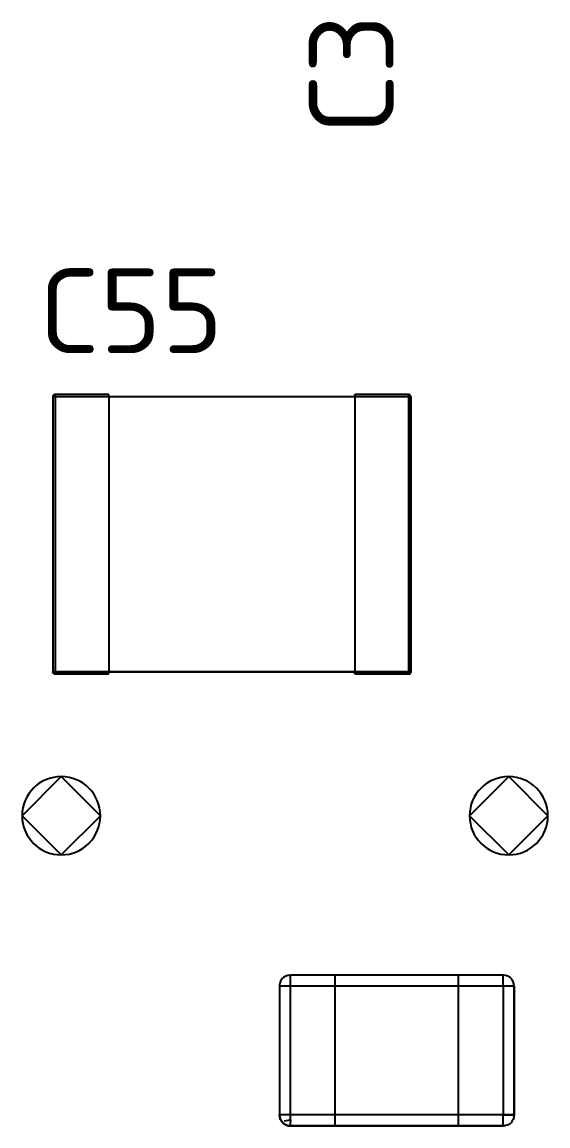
# Model space of a CAD drawing. Header units: inches. Extents: x 5 to 589, y -420 to -5.
# Drawn here: x 477.12 to 486.52, y -120.83 to -101.08 of the extents above; entities that cross this region are included whole.
import ezdxf

# ---------------------------------------------------------------- set-up
doc = ezdxf.new("R2010")
doc.units = ezdxf.units.IN
doc.header["$MEASUREMENT"] = 0
doc.styles.add('ISOCPEUR0', font='isocpeur.ttf', dxfattribs={"height": 2.87999})

msp = doc.modelspace()

# ---------------------------------------------------------------- linework, layer by layer
at = {"color": 7, "true_color": 0xffffff}
for p, q in [((477.676, -107.771), (477.674, -107.779)), ((477.676, -107.771), (477.674, -107.779)), ((477.676, -107.775), (477.674, -107.777)), ((477.676, -107.775), (477.674, -107.777)), ((477.674, -107.777), (477.674, -107.779)), ((477.674, -107.777), (477.674, -107.779)), ((477.674, -107.779), (477.676, -107.787)), ((477.674, -107.779), (477.674, -107.787)), ((477.674, -107.787), (477.674, -112.707)), ((477.674, -107.787), (477.674, -112.707)), ((477.674, -107.787), (477.674, -107.787)), ((477.674, -107.787), (477.674, -107.787)), ((477.676, -107.787), (477.674, -107.787)), ((477.674, -107.787), (477.674, -107.787)), ((477.682, -107.763), (477.676, -107.771)), ((477.682, -107.763), (477.676, -107.771)), ((477.676, -107.787), (477.676, -112.707)), ((477.676, -107.787), (477.676, -107.787)), ((477.678, -107.787), (477.676, -107.787)), ((477.68, -107.767), (477.678, -107.769)), ((477.68, -107.767), (477.678, -107.769)), ((477.678, -107.769), (477.678, -107.771)), ((477.678, -107.769), (477.678, -107.771)), ((477.68, -107.787), (477.678, -107.787)), ((477.678, -107.787), (477.678, -107.787)), ((477.682, -107.787), (477.68, -107.787)), ((477.688, -107.757), (477.682, -107.763)), ((477.688, -107.757), (477.682, -107.763)), ((477.684, -107.761), (477.682, -107.763)), ((477.684, -107.761), (477.682, -107.763)), ((477.682, -107.787), (477.682, -107.787)), ((477.684, -107.787), (477.682, -107.787)), ((477.686, -107.759), (477.684, -107.761)), ((477.686, -107.759), (477.684, -107.761)), ((477.686, -107.787), (477.684, -107.787)), ((477.688, -107.787), (477.686, -107.787)), ((477.696, -107.751), (477.688, -107.757)), ((477.696, -107.751), (477.688, -107.757)), ((477.69, -107.787), (477.688, -107.787)), ((477.694, -107.753), (477.69, -107.755)), ((477.694, -107.753), (477.69, -107.755)), ((477.69, -107.755), (477.69, -107.755)), ((477.69, -107.755), (477.69, -107.755)), ((477.694, -107.787), (477.69, -107.787)), ((477.69, -107.787), (477.69, -107.787)), ((477.696, -107.787), (477.694, -107.787)), ((477.704, -107.749), (477.696, -107.751)), ((477.704, -107.749), (477.696, -107.751)), ((477.698, -107.787), (477.696, -107.787)), ((477.702, -107.749), (477.698, -107.751)), ((477.702, -107.749), (477.698, -107.751)), ((477.698, -107.751), (477.698, -107.751)), ((477.698, -107.751), (477.698, -107.751)), ((477.702, -107.787), (477.698, -107.787)), ((477.698, -107.787), (477.698, -107.787)), ((477.704, -107.787), (477.702, -107.787)), ((477.714, -107.747), (477.704, -107.749)), ((477.714, -107.749), (477.704, -107.749)), ((477.706, -107.787), (477.704, -107.787)), ((477.714, -107.747), (477.706, -107.747)), ((477.706, -107.747), (477.706, -107.749)), ((477.714, -107.747), (477.706, -107.747)), ((477.706, -107.747), (477.706, -107.749)), ((477.714, -107.787), (477.706, -107.787)), ((477.706, -107.787), (477.706, -107.787)), ((478.674, -107.747), (477.714, -107.747)), ((477.714, -107.747), (477.714, -107.749)), ((478.674, -107.747), (477.714, -107.747)), ((478.674, -107.747), (477.714, -107.747)), ((477.714, -107.747), (477.714, -107.747)), ((477.714, -107.749), (477.714, -107.747)), ((477.714, -107.749), (477.714, -107.749)), ((477.714, -107.749), (477.714, -107.749)), ((477.714, -107.751), (477.714, -107.749)), ((477.714, -107.753), (477.714, -107.751)), ((477.714, -107.751), (477.714, -107.751)), ((477.714, -107.751), (477.714, -107.751)), ((477.714, -107.755), (477.714, -107.753)), ((477.714, -107.757), (477.714, -107.755)), ((477.714, -107.755), (477.714, -107.755)), ((477.714, -107.759), (477.714, -107.757)), ((477.714, -107.761), (477.714, -107.759)), ((477.714, -107.763), (477.714, -107.761)), ((477.714, -107.767), (477.714, -107.763)), ((477.714, -107.763), (477.714, -107.763)), ((477.714, -107.769), (477.714, -107.767)), ((477.714, -107.771), (477.714, -107.769)), ((477.714, -107.775), (477.714, -107.771)), ((477.714, -107.771), (477.714, -107.771)), ((477.714, -107.777), (477.714, -107.775)), ((477.714, -107.779), (477.714, -107.777)), ((477.714, -107.787), (477.714, -107.779)), ((477.714, -107.779), (477.714, -107.779)), ((477.714, -107.787), (477.714, -112.707)), ((478.674, -107.787), (477.714, -107.787)), ((478.674, -107.787), (477.714, -107.787)), ((477.714, -107.787), (477.714, -112.707)), ((478.674, -107.787), (478.674, -107.747)), ((478.674, -107.747), (478.674, -107.747)), ((478.674, -107.751), (478.674, -107.747)), ((478.674, -107.749), (478.674, -107.749)), ((478.674, -107.749), (478.674, -107.749)), ((478.674, -107.753), (478.674, -107.751)), ((478.674, -107.751), (478.674, -107.751)), ((478.674, -107.755), (478.674, -107.751)), ((478.674, -107.757), (478.674, -107.755)), ((478.674, -107.761), (478.674, -107.755)), ((478.674, -107.759), (478.674, -107.757)), ((478.674, -107.769), (478.674, -107.761)), ((478.674, -107.767), (478.674, -107.763)), ((478.674, -107.763), (478.674, -107.763)), ((478.674, -107.777), (478.674, -107.769)), ((478.674, -107.775), (478.674, -107.771)), ((478.674, -107.771), (478.674, -107.771)), ((478.674, -107.787), (478.674, -107.777)), ((478.674, -107.787), (478.674, -107.779)), ((478.674, -107.779), (478.674, -107.779)), ((483.074, -107.787), (478.674, -107.787)), ((478.674, -107.787), (478.674, -112.707)), ((478.674, -107.787), (478.674, -112.707)), ((483.074, -107.787), (478.674, -107.787)), ((483.074, -107.787), (478.674, -107.787)), ((484.034, -107.749), (483.074, -107.747)), ((483.074, -107.747), (483.074, -107.787)), ((483.074, -107.747), (483.074, -107.747)), ((483.074, -107.749), (483.074, -107.747)), ((484.034, -107.747), (483.074, -107.747)), ((484.034, -107.747), (483.074, -107.747)), ((483.074, -107.749), (483.074, -107.747)), ((483.074, -107.751), (483.074, -107.749)), ((483.074, -107.751), (483.074, -107.749)), ((483.074, -107.751), (483.074, -107.751)), ((483.074, -107.757), (483.074, -107.751)), ((483.074, -107.755), (483.074, -107.753)), ((483.074, -107.755), (483.074, -107.755)), ((483.074, -107.763), (483.074, -107.757)), ((483.074, -107.761), (483.074, -107.759)), ((483.074, -107.763), (483.074, -107.761)), ((483.074, -107.771), (483.074, -107.763)), ((483.074, -107.769), (483.074, -107.767)), ((483.074, -107.771), (483.074, -107.769)), ((483.074, -107.779), (483.074, -107.771)), ((483.074, -107.777), (483.074, -107.775)), ((483.074, -107.779), (483.074, -107.777)), ((483.074, -107.787), (483.074, -107.779)), ((483.074, -107.787), (483.074, -112.707)), ((483.074, -107.787), (483.074, -112.707)), ((484.034, -107.787), (483.074, -107.787)), ((484.034, -107.787), (483.074, -107.787)), ((484.042, -107.747), (484.034, -107.749)), ((484.034, -107.747), (484.034, -107.747)), ((484.034, -107.749), (484.034, -107.747)), ((484.042, -107.747), (484.034, -107.747)), ((484.034, -107.751), (484.034, -107.749)), ((484.034, -107.749), (484.034, -107.749)), ((484.034, -107.749), (484.034, -107.749)), ((484.034, -107.751), (484.034, -107.751)), ((484.034, -107.753), (484.034, -107.751)), ((484.034, -107.751), (484.034, -107.751)), ((484.034, -107.755), (484.034, -107.753)), ((484.034, -107.755), (484.034, -107.755)), ((484.034, -107.757), (484.034, -107.755)), ((484.034, -107.759), (484.034, -107.757)), ((484.034, -107.761), (484.034, -107.759)), ((484.034, -107.763), (484.034, -107.761)), ((484.034, -107.767), (484.034, -107.763)), ((484.034, -107.763), (484.034, -107.763)), ((484.034, -107.769), (484.034, -107.767)), ((484.034, -107.771), (484.034, -107.769)), ((484.034, -107.775), (484.034, -107.771)), ((484.034, -107.771), (484.034, -107.771)), ((484.034, -107.777), (484.034, -107.775)), ((484.034, -107.779), (484.034, -107.777)), ((484.034, -107.787), (484.034, -107.779)), ((484.034, -107.779), (484.034, -107.779)), ((484.034, -107.787), (484.034, -112.707)), ((484.034, -107.787), (484.034, -112.707)), ((484.042, -107.787), (484.034, -107.787)), ((484.05, -107.751), (484.042, -107.747)), ((484.05, -107.751), (484.042, -107.747)), ((484.044, -107.749), (484.042, -107.749)), ((484.044, -107.749), (484.042, -107.749)), ((484.042, -107.787), (484.042, -107.787)), ((484.044, -107.787), (484.042, -107.787)), ((484.046, -107.749), (484.044, -107.749)), ((484.046, -107.749), (484.044, -107.749)), ((484.046, -107.787), (484.044, -107.787)), ((484.05, -107.787), (484.046, -107.787)), ((484.058, -107.755), (484.05, -107.751)), ((484.058, -107.755), (484.05, -107.751)), ((484.052, -107.751), (484.05, -107.751)), ((484.052, -107.751), (484.05, -107.751)), ((484.05, -107.787), (484.05, -107.787)), ((484.052, -107.787), (484.05, -107.787)), ((484.054, -107.753), (484.052, -107.751)), ((484.054, -107.753), (484.052, -107.751)), ((484.054, -107.787), (484.052, -107.787)), ((484.058, -107.787), (484.054, -107.787)), ((484.064, -107.761), (484.058, -107.755)), ((484.064, -107.761), (484.058, -107.755)), ((484.06, -107.757), (484.058, -107.755)), ((484.06, -107.757), (484.058, -107.755)), ((484.058, -107.787), (484.058, -107.787)), ((484.06, -107.787), (484.058, -107.787)), ((484.062, -107.759), (484.06, -107.757)), ((484.062, -107.759), (484.06, -107.757)), ((484.062, -107.787), (484.06, -107.787)), ((484.064, -107.787), (484.062, -107.787)), ((484.07, -107.769), (484.064, -107.761)), ((484.07, -107.769), (484.064, -107.761)), ((484.066, -107.787), (484.064, -107.787)), ((484.068, -107.767), (484.066, -107.763)), ((484.066, -107.763), (484.066, -107.763)), ((484.068, -107.767), (484.066, -107.763)), ((484.066, -107.763), (484.066, -107.763)), ((484.068, -107.787), (484.066, -107.787)), ((484.066, -107.787), (484.066, -107.787)), ((484.07, -107.787), (484.068, -107.787)), ((484.072, -107.777), (484.07, -107.769)), ((484.072, -107.777), (484.07, -107.769)), ((484.072, -107.775), (484.07, -107.771)), ((484.07, -107.771), (484.07, -107.771)), ((484.072, -107.775), (484.07, -107.771)), ((484.07, -107.771), (484.07, -107.771)), ((484.07, -107.787), (484.07, -107.787)), ((484.072, -107.787), (484.07, -107.787)), ((484.07, -107.787), (484.07, -107.787)), ((484.072, -107.787), (484.072, -107.777)), ((484.074, -107.787), (484.072, -107.777)), ((484.074, -107.779), (484.072, -107.779)), ((484.074, -107.779), (484.072, -107.779)), ((484.072, -112.707), (484.072, -107.787)), ((484.072, -107.787), (484.072, -107.787)), ((484.072, -107.787), (484.072, -107.787)), ((484.074, -107.787), (484.072, -107.787)), ((484.074, -107.787), (484.074, -107.779)), ((484.074, -107.787), (484.074, -107.779)), ((484.074, -107.787), (484.074, -112.707)), ((484.074, -107.787), (484.074, -112.707)), ((484.074, -107.787), (484.074, -107.787)), ((477.676, -112.707), (477.674, -112.707)), ((477.674, -112.707), (477.674, -112.717)), ((477.676, -112.707), (477.674, -112.707)), ((477.674, -112.707), (477.674, -112.707)), ((477.674, -112.717), (477.674, -112.707)), ((477.674, -112.707), (477.674, -112.707)), ((477.674, -112.707), (477.674, -112.707)), ((477.674, -112.715), (477.674, -112.707)), ((477.674, -112.715), (477.674, -112.707)), ((477.674, -112.715), (477.674, -112.715)), ((477.674, -112.715), (477.674, -112.715)), ((477.674, -112.717), (477.678, -112.725)), ((477.678, -112.725), (477.674, -112.717)), ((477.676, -112.707), (477.676, -112.707)), ((477.678, -112.707), (477.676, -112.707)), ((477.676, -112.723), (477.676, -112.719)), ((477.676, -112.723), (477.676, -112.719)), ((477.678, -112.723), (477.676, -112.723)), ((477.678, -112.723), (477.676, -112.723)), ((477.68, -112.707), (477.678, -112.707)), ((477.678, -112.707), (477.678, -112.707)), ((477.678, -112.725), (477.684, -112.733)), ((477.684, -112.733), (477.678, -112.725)), ((477.682, -112.707), (477.68, -112.707)), ((477.682, -112.731), (477.68, -112.727)), ((477.682, -112.731), (477.68, -112.727)), ((477.684, -112.707), (477.682, -112.707)), ((477.682, -112.707), (477.682, -112.707)), ((477.682, -112.731), (477.682, -112.731)), ((477.682, -112.731), (477.682, -112.731)), ((477.686, -112.707), (477.684, -112.707)), ((477.684, -112.733), (477.69, -112.739)), ((477.69, -112.739), (477.684, -112.733)), ((477.688, -112.707), (477.686, -112.707)), ((477.688, -112.737), (477.686, -112.735)), ((477.688, -112.737), (477.686, -112.735)), ((477.69, -112.707), (477.688, -112.707)), ((477.69, -112.739), (477.688, -112.737)), ((477.69, -112.739), (477.688, -112.737)), ((477.694, -112.707), (477.69, -112.707)), ((477.69, -112.707), (477.69, -112.707)), ((477.69, -112.739), (477.698, -112.745)), ((477.698, -112.745), (477.69, -112.739)), ((477.696, -112.707), (477.694, -112.707)), ((477.696, -112.743), (477.694, -112.741)), ((477.696, -112.743), (477.694, -112.741)), ((477.698, -112.707), (477.696, -112.707)), ((477.698, -112.743), (477.696, -112.743)), ((477.698, -112.743), (477.696, -112.743)), ((477.702, -112.707), (477.698, -112.707)), ((477.698, -112.707), (477.698, -112.707)), ((477.698, -112.745), (477.706, -112.747)), ((477.706, -112.747), (477.698, -112.745)), ((477.704, -112.707), (477.702, -112.707)), ((477.704, -112.747), (477.702, -112.745)), ((477.704, -112.747), (477.702, -112.745)), ((477.706, -112.707), (477.704, -112.707)), ((477.706, -112.747), (477.704, -112.747)), ((477.706, -112.747), (477.704, -112.747)), ((477.714, -112.707), (477.706, -112.707)), ((477.706, -112.707), (477.706, -112.707)), ((477.706, -112.747), (477.714, -112.747)), ((477.714, -112.747), (477.706, -112.747)), ((478.674, -112.707), (477.714, -112.707)), ((478.674, -112.707), (477.714, -112.707)), ((477.714, -112.715), (477.714, -112.707)), ((477.714, -112.717), (477.714, -112.715)), ((477.714, -112.715), (477.714, -112.715)), ((477.714, -112.719), (477.714, -112.717)), ((477.714, -112.723), (477.714, -112.719)), ((477.714, -112.725), (477.714, -112.723)), ((477.714, -112.723), (477.714, -112.723)), ((477.714, -112.727), (477.714, -112.725)), ((477.714, -112.731), (477.714, -112.727)), ((477.714, -112.733), (477.714, -112.731)), ((477.714, -112.731), (477.714, -112.731)), ((477.714, -112.735), (477.714, -112.733)), ((477.714, -112.737), (477.714, -112.735)), ((477.714, -112.739), (477.714, -112.737)), ((477.714, -112.741), (477.714, -112.739)), ((477.714, -112.739), (477.714, -112.739)), ((477.714, -112.743), (477.714, -112.741)), ((477.714, -112.745), (477.714, -112.743)), ((477.714, -112.743), (477.714, -112.743)), ((477.714, -112.745), (477.714, -112.745)), ((477.714, -112.747), (477.714, -112.745)), ((477.714, -112.747), (478.674, -112.747)), ((478.674, -112.747), (477.714, -112.747)), ((478.674, -112.747), (477.714, -112.747)), ((477.714, -112.747), (477.714, -112.747)), ((477.714, -112.747), (477.714, -112.747)), ((477.714, -112.747), (477.714, -112.747)), ((478.674, -112.747), (478.674, -112.707)), ((478.674, -112.707), (483.074, -112.707)), ((478.674, -112.715), (478.674, -112.707)), ((483.074, -112.707), (478.674, -112.707)), ((483.074, -112.707), (478.674, -112.707)), ((478.674, -112.717), (478.674, -112.715)), ((478.674, -112.723), (478.674, -112.715)), ((478.674, -112.719), (478.674, -112.717)), ((478.674, -112.725), (478.674, -112.723)), ((478.674, -112.731), (478.674, -112.723)), ((478.674, -112.727), (478.674, -112.725)), ((478.674, -112.733), (478.674, -112.731)), ((478.674, -112.737), (478.674, -112.731)), ((478.674, -112.735), (478.674, -112.733)), ((478.674, -112.743), (478.674, -112.737)), ((478.674, -112.741), (478.674, -112.739)), ((478.674, -112.739), (478.674, -112.739)), ((478.674, -112.745), (478.674, -112.743)), ((478.674, -112.747), (478.674, -112.743)), ((478.674, -112.745), (478.674, -112.745)), ((478.674, -112.747), (478.674, -112.747)), ((478.674, -112.747), (478.674, -112.747)), ((478.674, -112.747), (478.674, -112.747)), ((483.074, -112.707), (483.074, -112.747)), ((483.074, -112.715), (483.074, -112.707)), ((484.034, -112.707), (483.074, -112.707)), ((484.034, -112.707), (483.074, -112.707)), ((483.074, -112.717), (483.074, -112.707)), ((483.074, -112.715), (483.074, -112.715)), ((483.074, -112.725), (483.074, -112.717)), ((483.074, -112.723), (483.074, -112.719)), ((483.074, -112.723), (483.074, -112.723)), ((483.074, -112.733), (483.074, -112.725)), ((483.074, -112.731), (483.074, -112.727)), ((483.074, -112.731), (483.074, -112.731)), ((483.074, -112.739), (483.074, -112.733)), ((483.074, -112.737), (483.074, -112.735)), ((483.074, -112.739), (483.074, -112.737)), ((483.074, -112.745), (483.074, -112.739)), ((483.074, -112.743), (483.074, -112.741)), ((483.074, -112.743), (483.074, -112.743)), ((483.074, -112.747), (484.034, -112.745)), ((483.074, -112.747), (483.074, -112.745)), ((483.074, -112.747), (483.074, -112.745)), ((483.074, -112.747), (483.074, -112.747)), ((484.034, -112.747), (483.074, -112.747)), ((484.034, -112.747), (483.074, -112.747)), ((483.074, -112.747), (483.074, -112.747)), ((484.034, -112.715), (484.034, -112.707)), ((484.042, -112.707), (484.034, -112.707)), ((484.034, -112.715), (484.034, -112.715)), ((484.034, -112.717), (484.034, -112.715)), ((484.034, -112.719), (484.034, -112.717)), ((484.034, -112.723), (484.034, -112.719)), ((484.034, -112.723), (484.034, -112.723)), ((484.034, -112.725), (484.034, -112.723)), ((484.034, -112.727), (484.034, -112.725)), ((484.034, -112.731), (484.034, -112.727)), ((484.034, -112.731), (484.034, -112.731)), ((484.034, -112.733), (484.034, -112.731)), ((484.034, -112.735), (484.034, -112.733)), ((484.034, -112.737), (484.034, -112.735)), ((484.034, -112.739), (484.034, -112.737)), ((484.034, -112.741), (484.034, -112.739)), ((484.034, -112.739), (484.034, -112.739)), ((484.034, -112.743), (484.034, -112.741)), ((484.034, -112.743), (484.034, -112.743)), ((484.034, -112.745), (484.034, -112.743)), ((484.034, -112.745), (484.044, -112.747)), ((484.034, -112.747), (484.034, -112.745)), ((484.034, -112.745), (484.034, -112.745)), ((484.034, -112.747), (484.034, -112.747)), ((484.044, -112.747), (484.034, -112.747)), ((484.034, -112.747), (484.034, -112.747)), ((484.034, -112.747), (484.034, -112.747)), ((484.042, -112.747), (484.034, -112.747)), ((484.042, -112.747), (484.034, -112.747)), ((484.044, -112.707), (484.042, -112.707)), ((484.042, -112.707), (484.042, -112.707)), ((484.042, -112.747), (484.042, -112.747)), ((484.042, -112.747), (484.042, -112.747)), ((484.046, -112.707), (484.044, -112.707)), ((484.044, -112.747), (484.052, -112.743)), ((484.052, -112.743), (484.044, -112.747)), ((484.05, -112.707), (484.046, -112.707)), ((484.05, -112.745), (484.046, -112.745)), ((484.05, -112.745), (484.046, -112.745)), ((484.052, -112.707), (484.05, -112.707)), ((484.05, -112.707), (484.05, -112.707)), ((484.05, -112.743), (484.05, -112.745)), ((484.05, -112.743), (484.05, -112.745)), ((484.054, -112.707), (484.052, -112.707)), ((484.052, -112.743), (484.06, -112.737)), ((484.06, -112.737), (484.052, -112.743)), ((484.058, -112.707), (484.054, -112.707)), ((484.058, -112.739), (484.054, -112.741)), ((484.058, -112.739), (484.054, -112.741)), ((484.06, -112.707), (484.058, -112.707)), ((484.058, -112.707), (484.058, -112.707)), ((484.058, -112.739), (484.058, -112.739)), ((484.058, -112.739), (484.058, -112.739)), ((484.062, -112.707), (484.06, -112.707)), ((484.06, -112.737), (484.066, -112.731)), ((484.066, -112.731), (484.06, -112.737)), ((484.064, -112.707), (484.062, -112.707)), ((484.064, -112.733), (484.062, -112.735)), ((484.064, -112.733), (484.062, -112.735)), ((484.066, -112.707), (484.064, -112.707)), ((484.066, -112.731), (484.064, -112.733)), ((484.066, -112.731), (484.064, -112.733)), ((484.068, -112.707), (484.066, -112.707)), ((484.066, -112.707), (484.066, -112.707)), ((484.066, -112.731), (484.07, -112.723)), ((484.07, -112.723), (484.066, -112.731)), ((484.07, -112.707), (484.068, -112.707)), ((484.07, -112.725), (484.068, -112.727)), ((484.07, -112.725), (484.068, -112.727)), ((484.072, -112.707), (484.07, -112.707)), ((484.07, -112.707), (484.07, -112.707)), ((484.07, -112.707), (484.07, -112.707)), ((484.07, -112.725), (484.074, -112.715)), ((484.074, -112.715), (484.07, -112.723)), ((484.07, -112.723), (484.07, -112.725)), ((484.07, -112.723), (484.07, -112.725)), ((484.07, -112.723), (484.07, -112.725)), ((484.074, -112.715), (484.072, -112.707)), ((484.074, -112.707), (484.072, -112.707)), ((484.072, -112.707), (484.072, -112.707)), ((484.072, -112.707), (484.072, -112.707)), ((484.072, -112.715), (484.072, -112.717)), ((484.072, -112.715), (484.072, -112.717)), ((484.072, -112.717), (484.072, -112.719)), ((484.072, -112.717), (484.072, -112.719)), ((484.074, -112.707), (484.074, -112.707)), ((484.074, -112.707), (484.074, -112.715)), ((481.728, -118.291), (481.724, -118.333)), ((481.728, -118.291), (481.724, -118.333)), ((481.732, -118.283), (481.728, -118.291)), ((481.732, -118.283), (481.728, -118.291)), ((481.73, -118.289), (481.728, -118.289)), ((481.744, -118.245), (481.732, -118.283)), ((481.744, -118.245), (481.732, -118.283)), ((481.768, -118.207), (481.744, -118.245)), ((481.768, -118.207), (481.744, -118.245)), ((481.782, -118.191), (481.768, -118.207)), ((481.768, -118.207), (481.768, -118.209)), ((481.782, -118.191), (481.77, -118.207)), ((481.8, -118.177), (481.782, -118.191)), ((481.8, -118.177), (481.782, -118.191)), ((481.838, -118.153), (481.8, -118.177)), ((481.838, -118.153), (481.8, -118.177)), ((481.806, -118.171), (481.8, -118.177)), ((481.83, -118.157), (481.806, -118.171)), ((481.88, -118.139), (481.838, -118.153)), ((481.88, -118.139), (481.838, -118.153)), ((481.84, -118.151), (481.838, -118.153)), ((481.872, -118.141), (481.84, -118.151)), ((481.924, -118.133), (481.88, -118.139)), ((481.924, -118.133), (481.88, -118.139)), ((481.88, -118.137), (481.88, -118.139)), ((482.724, -118.133), (481.924, -118.133)), ((481.924, -118.139), (481.924, -118.133)), ((482.724, -118.133), (481.924, -118.133)), ((481.924, -118.153), (481.924, -118.139)), ((481.924, -118.177), (481.924, -118.153)), ((481.924, -118.209), (481.924, -118.177)), ((481.924, -118.247), (481.924, -118.209)), ((481.924, -118.289), (481.924, -118.247)), ((481.924, -118.333), (481.924, -118.289)), ((484.924, -118.133), (482.724, -118.133)), ((482.724, -118.139), (482.724, -118.133)), ((484.924, -118.133), (482.724, -118.133)), ((482.724, -118.139), (482.724, -118.133)), ((482.724, -118.153), (482.724, -118.139)), ((482.724, -118.153), (482.724, -118.139)), ((482.724, -118.177), (482.724, -118.153)), ((482.724, -118.177), (482.724, -118.153)), ((482.724, -118.209), (482.724, -118.177)), ((482.724, -118.209), (482.724, -118.177)), ((482.724, -118.247), (482.724, -118.209)), ((482.724, -118.247), (482.724, -118.209)), ((482.724, -118.289), (482.724, -118.247)), ((482.724, -118.289), (482.724, -118.247)), ((482.724, -118.333), (482.724, -118.289)), ((482.724, -118.333), (482.724, -118.289)), ((485.724, -118.133), (484.924, -118.133)), ((484.924, -118.139), (484.924, -118.133)), ((485.724, -118.133), (484.924, -118.133)), ((484.924, -118.139), (484.924, -118.133)), ((484.924, -118.153), (484.924, -118.139)), ((484.924, -118.153), (484.924, -118.139)), ((484.924, -118.177), (484.924, -118.153)), ((484.924, -118.177), (484.924, -118.153)), ((484.924, -118.209), (484.924, -118.177)), ((484.924, -118.209), (484.924, -118.177)), ((484.924, -118.247), (484.924, -118.209)), ((484.924, -118.247), (484.924, -118.209)), ((484.924, -118.289), (484.924, -118.247)), ((484.924, -118.289), (484.924, -118.247)), ((484.924, -118.333), (484.924, -118.289)), ((484.924, -118.333), (484.924, -118.289)), ((485.768, -118.139), (485.724, -118.133)), ((485.724, -118.139), (485.724, -118.133)), ((485.768, -118.139), (485.724, -118.133)), ((485.724, -118.153), (485.724, -118.139)), ((485.724, -118.177), (485.724, -118.153)), ((485.724, -118.209), (485.724, -118.177)), ((485.724, -118.247), (485.724, -118.209)), ((485.724, -118.289), (485.724, -118.247)), ((485.724, -118.333), (485.724, -118.289)), ((485.81, -118.153), (485.768, -118.139)), ((485.81, -118.153), (485.768, -118.139)), ((485.848, -118.177), (485.81, -118.153)), ((485.848, -118.177), (485.81, -118.153)), ((485.88, -118.209), (485.848, -118.177)), ((485.88, -118.209), (485.848, -118.177)), ((485.904, -118.247), (485.88, -118.209)), ((485.904, -118.247), (485.88, -118.209)), ((485.918, -118.289), (485.904, -118.247)), ((485.918, -118.289), (485.904, -118.247)), ((485.924, -118.333), (485.918, -118.289)), ((485.924, -118.333), (485.918, -118.289)), ((481.724, -118.333), (481.724, -120.633)), ((481.73, -118.333), (481.724, -118.333)), ((481.724, -118.333), (481.724, -120.633)), ((481.744, -118.333), (481.73, -118.333)), ((481.768, -118.333), (481.744, -118.333)), ((481.8, -118.333), (481.768, -118.333)), ((481.838, -118.333), (481.8, -118.333)), ((481.88, -118.333), (481.838, -118.333)), ((481.924, -118.333), (481.88, -118.333)), ((481.924, -120.633), (481.924, -118.333)), ((482.724, -118.333), (481.924, -118.333)), ((482.724, -120.633), (482.724, -118.333)), ((482.724, -120.633), (482.724, -118.333)), ((484.924, -118.333), (482.724, -118.333)), ((484.924, -120.633), (484.924, -118.333)), ((484.924, -120.633), (484.924, -118.333)), ((485.724, -118.333), (484.924, -118.333)), ((485.768, -118.333), (485.724, -118.333)), ((485.724, -118.333), (485.724, -120.633)), ((485.81, -118.333), (485.768, -118.333)), ((485.848, -118.333), (485.81, -118.333)), ((485.88, -118.333), (485.848, -118.333)), ((485.904, -118.333), (485.88, -118.333)), ((485.918, -118.333), (485.904, -118.333)), ((485.924, -118.333), (485.918, -118.333)), ((485.924, -120.633), (485.924, -118.333)), ((485.924, -118.333), (485.924, -120.633)), ((481.724, -120.633), (481.73, -120.677)), ((481.73, -120.633), (481.724, -120.633)), ((481.73, -120.677), (481.724, -120.633)), ((481.744, -120.633), (481.73, -120.633)), ((481.768, -120.633), (481.744, -120.633)), ((481.8, -120.633), (481.768, -120.633)), ((481.838, -120.633), (481.8, -120.633)), ((481.88, -120.633), (481.838, -120.633)), ((481.924, -120.633), (481.88, -120.633)), ((481.924, -120.663), (481.924, -120.633)), ((482.724, -120.633), (481.924, -120.633)), ((481.924, -120.693), (481.924, -120.663)), ((482.724, -120.677), (482.724, -120.633)), ((482.724, -120.677), (482.724, -120.633)), ((484.924, -120.633), (482.724, -120.633)), ((484.924, -120.677), (484.924, -120.633)), ((484.924, -120.677), (484.924, -120.633)), ((485.724, -120.633), (484.924, -120.633)), ((485.724, -120.833), (485.724, -120.633)), ((485.724, -120.633), (485.924, -120.633)), ((485.724, -120.677), (485.724, -120.633)), ((485.768, -120.633), (485.724, -120.633)), ((485.81, -120.633), (485.768, -120.633)), ((485.848, -120.633), (485.81, -120.633)), ((485.88, -120.633), (485.848, -120.633)), ((485.904, -120.633), (485.88, -120.633)), ((485.918, -120.633), (485.904, -120.633)), ((485.924, -120.633), (485.918, -120.633)), ((485.924, -120.633), (485.918, -120.677)), ((481.73, -120.677), (481.744, -120.719)), ((481.744, -120.719), (481.73, -120.677)), ((481.744, -120.719), (481.768, -120.757)), ((481.768, -120.757), (481.744, -120.719)), ((481.768, -120.757), (481.8, -120.789)), ((481.8, -120.789), (481.768, -120.757)), ((481.8, -120.789), (481.838, -120.813)), ((481.838, -120.813), (481.8, -120.789)), ((481.844, -120.745), (481.808, -120.749)), ((481.838, -120.813), (481.88, -120.829)), ((481.88, -120.829), (481.838, -120.813)), ((481.882, -120.737), (481.844, -120.745)), ((481.88, -120.829), (481.924, -120.833)), ((481.924, -120.833), (481.88, -120.829)), ((481.924, -120.723), (481.882, -120.737)), ((481.924, -120.723), (481.924, -120.693)), ((481.924, -120.723), (481.924, -120.759)), ((481.924, -120.791), (481.924, -120.759)), ((481.924, -120.813), (481.924, -120.791)), ((481.924, -120.829), (481.924, -120.813)), ((481.924, -120.833), (481.924, -120.829)), ((481.924, -120.833), (482.724, -120.833)), ((482.724, -120.833), (481.924, -120.833)), ((482.724, -120.719), (482.724, -120.677)), ((482.724, -120.719), (482.724, -120.677)), ((482.724, -120.757), (482.724, -120.719)), ((482.724, -120.757), (482.724, -120.719)), ((482.724, -120.789), (482.724, -120.757)), ((482.724, -120.789), (482.724, -120.757)), ((482.724, -120.813), (482.724, -120.789)), ((482.724, -120.813), (482.724, -120.789)), ((482.724, -120.829), (482.724, -120.813)), ((482.724, -120.829), (482.724, -120.813)), ((482.724, -120.833), (482.724, -120.829)), ((482.724, -120.833), (482.724, -120.829)), ((482.724, -120.833), (484.924, -120.833)), ((484.924, -120.833), (482.724, -120.833)), ((484.924, -120.719), (484.924, -120.677)), ((484.924, -120.719), (484.924, -120.677)), ((484.924, -120.757), (484.924, -120.719)), ((484.924, -120.757), (484.924, -120.719)), ((484.924, -120.789), (484.924, -120.757)), ((484.924, -120.789), (484.924, -120.757)), ((484.924, -120.813), (484.924, -120.789)), ((484.924, -120.813), (484.924, -120.789)), ((484.924, -120.829), (484.924, -120.813)), ((484.924, -120.829), (484.924, -120.813)), ((484.924, -120.833), (484.924, -120.829)), ((484.924, -120.833), (484.924, -120.829)), ((484.924, -120.833), (485.724, -120.833)), ((485.724, -120.833), (484.924, -120.833)), ((485.724, -120.719), (485.724, -120.677)), ((485.724, -120.757), (485.724, -120.719)), ((485.724, -120.789), (485.724, -120.757)), ((485.724, -120.813), (485.724, -120.789)), ((485.724, -120.829), (485.724, -120.813)), ((485.724, -120.833), (485.724, -120.829)), ((485.766, -120.829), (485.724, -120.833)), ((485.774, -120.827), (485.766, -120.829)), ((485.768, -120.829), (485.768, -120.829)), ((485.812, -120.813), (485.774, -120.827)), ((485.85, -120.789), (485.812, -120.813)), ((485.85, -120.789), (485.848, -120.789)), ((485.866, -120.775), (485.852, -120.787)), ((485.88, -120.757), (485.866, -120.775)), ((485.904, -120.719), (485.88, -120.757)), ((485.88, -120.759), (485.88, -120.759)), ((485.918, -120.677), (485.904, -120.719)), ((485.906, -120.717), (485.904, -120.719)), ((485.916, -120.685), (485.906, -120.717)), ((485.92, -120.677), (485.92, -120.677))]:
    msp.add_line(p, q, dxfattribs=at)
at = {"color": 18, "true_color": 0x000000}
for p, q in [((477.676, -107.771), (477.674, -107.779)), ((477.676, -107.771), (477.674, -107.779)), ((477.676, -107.775), (477.674, -107.777)), ((477.676, -107.775), (477.674, -107.777)), ((477.674, -107.777), (477.674, -107.779)), ((477.674, -107.777), (477.674, -107.779)), ((477.674, -107.779), (477.676, -107.787)), ((477.674, -107.779), (477.674, -107.787)), ((477.674, -107.787), (477.674, -112.707)), ((477.674, -107.787), (477.674, -112.707)), ((477.674, -107.787), (477.674, -107.787)), ((477.674, -107.787), (477.674, -107.787)), ((477.676, -107.787), (477.674, -107.787)), ((477.674, -107.787), (477.674, -107.787)), ((477.682, -107.763), (477.676, -107.771)), ((477.682, -107.763), (477.676, -107.771)), ((477.676, -107.787), (477.676, -112.707)), ((477.676, -107.787), (477.676, -107.787)), ((477.678, -107.787), (477.676, -107.787)), ((477.68, -107.767), (477.678, -107.769)), ((477.68, -107.767), (477.678, -107.769)), ((477.678, -107.769), (477.678, -107.771)), ((477.678, -107.769), (477.678, -107.771)), ((477.68, -107.787), (477.678, -107.787)), ((477.678, -107.787), (477.678, -107.787)), ((477.682, -107.787), (477.68, -107.787)), ((477.688, -107.757), (477.682, -107.763)), ((477.688, -107.757), (477.682, -107.763)), ((477.684, -107.761), (477.682, -107.763)), ((477.684, -107.761), (477.682, -107.763)), ((477.682, -107.787), (477.682, -107.787)), ((477.684, -107.787), (477.682, -107.787)), ((477.686, -107.759), (477.684, -107.761)), ((477.686, -107.759), (477.684, -107.761)), ((477.686, -107.787), (477.684, -107.787)), ((477.688, -107.787), (477.686, -107.787)), ((477.696, -107.751), (477.688, -107.757)), ((477.696, -107.751), (477.688, -107.757)), ((477.69, -107.787), (477.688, -107.787)), ((477.694, -107.753), (477.69, -107.755)), ((477.694, -107.753), (477.69, -107.755)), ((477.69, -107.755), (477.69, -107.755)), ((477.69, -107.755), (477.69, -107.755)), ((477.694, -107.787), (477.69, -107.787)), ((477.69, -107.787), (477.69, -107.787)), ((477.696, -107.787), (477.694, -107.787)), ((477.704, -107.749), (477.696, -107.751)), ((477.704, -107.749), (477.696, -107.751)), ((477.698, -107.787), (477.696, -107.787)), ((477.702, -107.749), (477.698, -107.751)), ((477.702, -107.749), (477.698, -107.751)), ((477.698, -107.751), (477.698, -107.751)), ((477.698, -107.751), (477.698, -107.751)), ((477.702, -107.787), (477.698, -107.787)), ((477.698, -107.787), (477.698, -107.787)), ((477.704, -107.787), (477.702, -107.787)), ((477.714, -107.747), (477.704, -107.749)), ((477.714, -107.749), (477.704, -107.749)), ((477.706, -107.787), (477.704, -107.787)), ((477.714, -107.747), (477.706, -107.747)), ((477.706, -107.747), (477.706, -107.749)), ((477.714, -107.747), (477.706, -107.747)), ((477.706, -107.747), (477.706, -107.749)), ((477.714, -107.787), (477.706, -107.787)), ((477.706, -107.787), (477.706, -107.787)), ((478.674, -107.747), (477.714, -107.747)), ((477.714, -107.747), (477.714, -107.749)), ((478.674, -107.747), (477.714, -107.747)), ((478.674, -107.747), (477.714, -107.747)), ((477.714, -107.747), (477.714, -107.747)), ((477.714, -107.749), (477.714, -107.747)), ((477.714, -107.749), (477.714, -107.749)), ((477.714, -107.749), (477.714, -107.749)), ((477.714, -107.751), (477.714, -107.749)), ((477.714, -107.753), (477.714, -107.751)), ((477.714, -107.751), (477.714, -107.751)), ((477.714, -107.751), (477.714, -107.751)), ((477.714, -107.755), (477.714, -107.753)), ((477.714, -107.757), (477.714, -107.755)), ((477.714, -107.755), (477.714, -107.755)), ((477.714, -107.759), (477.714, -107.757)), ((477.714, -107.761), (477.714, -107.759)), ((477.714, -107.763), (477.714, -107.761)), ((477.714, -107.767), (477.714, -107.763)), ((477.714, -107.763), (477.714, -107.763)), ((477.714, -107.769), (477.714, -107.767)), ((477.714, -107.771), (477.714, -107.769)), ((477.714, -107.775), (477.714, -107.771)), ((477.714, -107.771), (477.714, -107.771)), ((477.714, -107.777), (477.714, -107.775)), ((477.714, -107.779), (477.714, -107.777)), ((477.714, -107.787), (477.714, -107.779)), ((477.714, -107.779), (477.714, -107.779)), ((477.714, -107.787), (477.714, -112.707)), ((478.674, -107.787), (477.714, -107.787)), ((478.674, -107.787), (477.714, -107.787)), ((477.714, -107.787), (477.714, -112.707)), ((478.674, -107.787), (478.674, -107.747)), ((478.674, -107.747), (478.674, -107.747)), ((478.674, -107.751), (478.674, -107.747)), ((478.674, -107.749), (478.674, -107.749)), ((478.674, -107.749), (478.674, -107.749)), ((478.674, -107.753), (478.674, -107.751)), ((478.674, -107.751), (478.674, -107.751)), ((478.674, -107.755), (478.674, -107.751)), ((478.674, -107.757), (478.674, -107.755)), ((478.674, -107.761), (478.674, -107.755)), ((478.674, -107.759), (478.674, -107.757)), ((478.674, -107.769), (478.674, -107.761)), ((478.674, -107.767), (478.674, -107.763)), ((478.674, -107.763), (478.674, -107.763)), ((478.674, -107.777), (478.674, -107.769)), ((478.674, -107.775), (478.674, -107.771)), ((478.674, -107.771), (478.674, -107.771)), ((478.674, -107.787), (478.674, -107.777)), ((478.674, -107.787), (478.674, -107.779)), ((478.674, -107.779), (478.674, -107.779)), ((483.074, -107.787), (478.674, -107.787)), ((478.674, -107.787), (478.674, -112.707)), ((478.674, -107.787), (478.674, -112.707)), ((483.074, -107.787), (478.674, -107.787)), ((483.074, -107.787), (478.674, -107.787)), ((484.034, -107.749), (483.074, -107.747)), ((483.074, -107.747), (483.074, -107.787)), ((483.074, -107.747), (483.074, -107.747)), ((483.074, -107.749), (483.074, -107.747)), ((484.034, -107.747), (483.074, -107.747)), ((484.034, -107.747), (483.074, -107.747)), ((483.074, -107.749), (483.074, -107.747)), ((483.074, -107.751), (483.074, -107.749)), ((483.074, -107.751), (483.074, -107.749)), ((483.074, -107.751), (483.074, -107.751)), ((483.074, -107.757), (483.074, -107.751)), ((483.074, -107.755), (483.074, -107.753)), ((483.074, -107.755), (483.074, -107.755)), ((483.074, -107.763), (483.074, -107.757)), ((483.074, -107.761), (483.074, -107.759)), ((483.074, -107.763), (483.074, -107.761)), ((483.074, -107.771), (483.074, -107.763)), ((483.074, -107.769), (483.074, -107.767)), ((483.074, -107.771), (483.074, -107.769)), ((483.074, -107.779), (483.074, -107.771)), ((483.074, -107.777), (483.074, -107.775)), ((483.074, -107.779), (483.074, -107.777)), ((483.074, -107.787), (483.074, -107.779)), ((483.074, -107.787), (483.074, -112.707)), ((483.074, -107.787), (483.074, -112.707)), ((484.034, -107.787), (483.074, -107.787)), ((484.034, -107.787), (483.074, -107.787)), ((484.042, -107.747), (484.034, -107.749)), ((484.034, -107.747), (484.034, -107.747)), ((484.034, -107.749), (484.034, -107.747)), ((484.042, -107.747), (484.034, -107.747)), ((484.034, -107.751), (484.034, -107.749)), ((484.034, -107.749), (484.034, -107.749)), ((484.034, -107.749), (484.034, -107.749)), ((484.034, -107.751), (484.034, -107.751)), ((484.034, -107.753), (484.034, -107.751)), ((484.034, -107.751), (484.034, -107.751)), ((484.034, -107.755), (484.034, -107.753)), ((484.034, -107.755), (484.034, -107.755)), ((484.034, -107.757), (484.034, -107.755)), ((484.034, -107.759), (484.034, -107.757)), ((484.034, -107.761), (484.034, -107.759)), ((484.034, -107.763), (484.034, -107.761)), ((484.034, -107.767), (484.034, -107.763)), ((484.034, -107.763), (484.034, -107.763)), ((484.034, -107.769), (484.034, -107.767)), ((484.034, -107.771), (484.034, -107.769)), ((484.034, -107.775), (484.034, -107.771)), ((484.034, -107.771), (484.034, -107.771)), ((484.034, -107.777), (484.034, -107.775)), ((484.034, -107.779), (484.034, -107.777)), ((484.034, -107.787), (484.034, -107.779)), ((484.034, -107.779), (484.034, -107.779)), ((484.034, -107.787), (484.034, -112.707)), ((484.034, -107.787), (484.034, -112.707)), ((484.042, -107.787), (484.034, -107.787)), ((484.05, -107.751), (484.042, -107.747)), ((484.05, -107.751), (484.042, -107.747)), ((484.044, -107.749), (484.042, -107.749)), ((484.044, -107.749), (484.042, -107.749)), ((484.042, -107.787), (484.042, -107.787)), ((484.044, -107.787), (484.042, -107.787)), ((484.046, -107.749), (484.044, -107.749)), ((484.046, -107.749), (484.044, -107.749)), ((484.046, -107.787), (484.044, -107.787)), ((484.05, -107.787), (484.046, -107.787)), ((484.058, -107.755), (484.05, -107.751)), ((484.058, -107.755), (484.05, -107.751)), ((484.052, -107.751), (484.05, -107.751)), ((484.052, -107.751), (484.05, -107.751)), ((484.05, -107.787), (484.05, -107.787)), ((484.052, -107.787), (484.05, -107.787)), ((484.054, -107.753), (484.052, -107.751)), ((484.054, -107.753), (484.052, -107.751)), ((484.054, -107.787), (484.052, -107.787)), ((484.058, -107.787), (484.054, -107.787)), ((484.064, -107.761), (484.058, -107.755)), ((484.064, -107.761), (484.058, -107.755)), ((484.06, -107.757), (484.058, -107.755)), ((484.06, -107.757), (484.058, -107.755)), ((484.058, -107.787), (484.058, -107.787)), ((484.06, -107.787), (484.058, -107.787)), ((484.062, -107.759), (484.06, -107.757)), ((484.062, -107.759), (484.06, -107.757)), ((484.062, -107.787), (484.06, -107.787)), ((484.064, -107.787), (484.062, -107.787)), ((484.07, -107.769), (484.064, -107.761)), ((484.07, -107.769), (484.064, -107.761)), ((484.066, -107.787), (484.064, -107.787)), ((484.068, -107.767), (484.066, -107.763)), ((484.066, -107.763), (484.066, -107.763)), ((484.068, -107.767), (484.066, -107.763)), ((484.066, -107.763), (484.066, -107.763)), ((484.068, -107.787), (484.066, -107.787)), ((484.066, -107.787), (484.066, -107.787)), ((484.07, -107.787), (484.068, -107.787)), ((484.072, -107.777), (484.07, -107.769)), ((484.072, -107.777), (484.07, -107.769)), ((484.072, -107.775), (484.07, -107.771)), ((484.07, -107.771), (484.07, -107.771)), ((484.072, -107.775), (484.07, -107.771)), ((484.07, -107.771), (484.07, -107.771)), ((484.07, -107.787), (484.07, -107.787)), ((484.072, -107.787), (484.07, -107.787)), ((484.07, -107.787), (484.07, -107.787)), ((484.072, -107.787), (484.072, -107.777)), ((484.074, -107.787), (484.072, -107.777)), ((484.074, -107.779), (484.072, -107.779)), ((484.074, -107.779), (484.072, -107.779)), ((484.072, -112.707), (484.072, -107.787)), ((484.072, -107.787), (484.072, -107.787)), ((484.072, -107.787), (484.072, -107.787)), ((484.074, -107.787), (484.072, -107.787)), ((484.074, -107.787), (484.074, -107.779)), ((484.074, -107.787), (484.074, -107.779)), ((484.074, -107.787), (484.074, -112.707)), ((484.074, -107.787), (484.074, -112.707)), ((484.074, -107.787), (484.074, -107.787)), ((477.676, -112.707), (477.674, -112.707)), ((477.674, -112.707), (477.674, -112.717)), ((477.676, -112.707), (477.674, -112.707)), ((477.674, -112.707), (477.674, -112.707)), ((477.674, -112.717), (477.674, -112.707)), ((477.674, -112.707), (477.674, -112.707)), ((477.674, -112.707), (477.674, -112.707)), ((477.674, -112.715), (477.674, -112.707)), ((477.674, -112.715), (477.674, -112.707)), ((477.674, -112.715), (477.674, -112.715)), ((477.674, -112.715), (477.674, -112.715)), ((477.674, -112.717), (477.678, -112.725)), ((477.678, -112.725), (477.674, -112.717)), ((477.676, -112.707), (477.676, -112.707)), ((477.678, -112.707), (477.676, -112.707)), ((477.676, -112.723), (477.676, -112.719)), ((477.676, -112.723), (477.676, -112.719)), ((477.678, -112.723), (477.676, -112.723)), ((477.678, -112.723), (477.676, -112.723)), ((477.68, -112.707), (477.678, -112.707)), ((477.678, -112.707), (477.678, -112.707)), ((477.678, -112.725), (477.684, -112.733)), ((477.684, -112.733), (477.678, -112.725)), ((477.682, -112.707), (477.68, -112.707)), ((477.682, -112.731), (477.68, -112.727)), ((477.682, -112.731), (477.68, -112.727)), ((477.684, -112.707), (477.682, -112.707)), ((477.682, -112.707), (477.682, -112.707)), ((477.682, -112.731), (477.682, -112.731)), ((477.682, -112.731), (477.682, -112.731)), ((477.686, -112.707), (477.684, -112.707)), ((477.684, -112.733), (477.69, -112.739)), ((477.69, -112.739), (477.684, -112.733)), ((477.688, -112.707), (477.686, -112.707)), ((477.688, -112.737), (477.686, -112.735)), ((477.688, -112.737), (477.686, -112.735)), ((477.69, -112.707), (477.688, -112.707)), ((477.69, -112.739), (477.688, -112.737)), ((477.69, -112.739), (477.688, -112.737)), ((477.694, -112.707), (477.69, -112.707)), ((477.69, -112.707), (477.69, -112.707)), ((477.69, -112.739), (477.698, -112.745)), ((477.698, -112.745), (477.69, -112.739)), ((477.696, -112.707), (477.694, -112.707)), ((477.696, -112.743), (477.694, -112.741)), ((477.696, -112.743), (477.694, -112.741)), ((477.698, -112.707), (477.696, -112.707)), ((477.698, -112.743), (477.696, -112.743)), ((477.698, -112.743), (477.696, -112.743)), ((477.702, -112.707), (477.698, -112.707)), ((477.698, -112.707), (477.698, -112.707)), ((477.698, -112.745), (477.706, -112.747)), ((477.706, -112.747), (477.698, -112.745)), ((477.704, -112.707), (477.702, -112.707)), ((477.704, -112.747), (477.702, -112.745)), ((477.704, -112.747), (477.702, -112.745)), ((477.706, -112.707), (477.704, -112.707)), ((477.706, -112.747), (477.704, -112.747)), ((477.706, -112.747), (477.704, -112.747)), ((477.714, -112.707), (477.706, -112.707)), ((477.706, -112.707), (477.706, -112.707)), ((477.706, -112.747), (477.714, -112.747)), ((477.714, -112.747), (477.706, -112.747)), ((478.674, -112.707), (477.714, -112.707)), ((478.674, -112.707), (477.714, -112.707)), ((477.714, -112.715), (477.714, -112.707)), ((477.714, -112.717), (477.714, -112.715)), ((477.714, -112.715), (477.714, -112.715)), ((477.714, -112.719), (477.714, -112.717)), ((477.714, -112.723), (477.714, -112.719)), ((477.714, -112.725), (477.714, -112.723)), ((477.714, -112.723), (477.714, -112.723)), ((477.714, -112.727), (477.714, -112.725)), ((477.714, -112.731), (477.714, -112.727)), ((477.714, -112.733), (477.714, -112.731)), ((477.714, -112.731), (477.714, -112.731)), ((477.714, -112.735), (477.714, -112.733)), ((477.714, -112.737), (477.714, -112.735)), ((477.714, -112.739), (477.714, -112.737)), ((477.714, -112.741), (477.714, -112.739)), ((477.714, -112.739), (477.714, -112.739)), ((477.714, -112.743), (477.714, -112.741)), ((477.714, -112.745), (477.714, -112.743)), ((477.714, -112.743), (477.714, -112.743)), ((477.714, -112.745), (477.714, -112.745)), ((477.714, -112.747), (477.714, -112.745)), ((477.714, -112.747), (478.674, -112.747)), ((478.674, -112.747), (477.714, -112.747)), ((478.674, -112.747), (477.714, -112.747)), ((477.714, -112.747), (477.714, -112.747)), ((477.714, -112.747), (477.714, -112.747)), ((477.714, -112.747), (477.714, -112.747)), ((478.674, -112.747), (478.674, -112.707)), ((478.674, -112.707), (483.074, -112.707)), ((478.674, -112.715), (478.674, -112.707)), ((483.074, -112.707), (478.674, -112.707)), ((483.074, -112.707), (478.674, -112.707)), ((478.674, -112.717), (478.674, -112.715)), ((478.674, -112.723), (478.674, -112.715)), ((478.674, -112.719), (478.674, -112.717)), ((478.674, -112.725), (478.674, -112.723)), ((478.674, -112.731), (478.674, -112.723)), ((478.674, -112.727), (478.674, -112.725)), ((478.674, -112.733), (478.674, -112.731)), ((478.674, -112.737), (478.674, -112.731)), ((478.674, -112.735), (478.674, -112.733)), ((478.674, -112.743), (478.674, -112.737)), ((478.674, -112.741), (478.674, -112.739)), ((478.674, -112.739), (478.674, -112.739)), ((478.674, -112.745), (478.674, -112.743)), ((478.674, -112.747), (478.674, -112.743)), ((478.674, -112.745), (478.674, -112.745)), ((478.674, -112.747), (478.674, -112.747)), ((478.674, -112.747), (478.674, -112.747)), ((478.674, -112.747), (478.674, -112.747)), ((483.074, -112.707), (483.074, -112.747)), ((483.074, -112.715), (483.074, -112.707)), ((484.034, -112.707), (483.074, -112.707)), ((484.034, -112.707), (483.074, -112.707)), ((483.074, -112.717), (483.074, -112.707)), ((483.074, -112.715), (483.074, -112.715)), ((483.074, -112.725), (483.074, -112.717)), ((483.074, -112.723), (483.074, -112.719)), ((483.074, -112.723), (483.074, -112.723)), ((483.074, -112.733), (483.074, -112.725)), ((483.074, -112.731), (483.074, -112.727)), ((483.074, -112.731), (483.074, -112.731)), ((483.074, -112.739), (483.074, -112.733)), ((483.074, -112.737), (483.074, -112.735)), ((483.074, -112.739), (483.074, -112.737)), ((483.074, -112.745), (483.074, -112.739)), ((483.074, -112.743), (483.074, -112.741)), ((483.074, -112.743), (483.074, -112.743)), ((483.074, -112.747), (484.034, -112.745)), ((483.074, -112.747), (483.074, -112.745)), ((483.074, -112.747), (483.074, -112.745)), ((483.074, -112.747), (483.074, -112.747)), ((484.034, -112.747), (483.074, -112.747)), ((484.034, -112.747), (483.074, -112.747)), ((483.074, -112.747), (483.074, -112.747)), ((484.034, -112.715), (484.034, -112.707)), ((484.042, -112.707), (484.034, -112.707)), ((484.034, -112.715), (484.034, -112.715)), ((484.034, -112.717), (484.034, -112.715)), ((484.034, -112.719), (484.034, -112.717)), ((484.034, -112.723), (484.034, -112.719)), ((484.034, -112.723), (484.034, -112.723)), ((484.034, -112.725), (484.034, -112.723)), ((484.034, -112.727), (484.034, -112.725)), ((484.034, -112.731), (484.034, -112.727)), ((484.034, -112.731), (484.034, -112.731)), ((484.034, -112.733), (484.034, -112.731)), ((484.034, -112.735), (484.034, -112.733)), ((484.034, -112.737), (484.034, -112.735)), ((484.034, -112.739), (484.034, -112.737)), ((484.034, -112.741), (484.034, -112.739)), ((484.034, -112.739), (484.034, -112.739)), ((484.034, -112.743), (484.034, -112.741)), ((484.034, -112.743), (484.034, -112.743)), ((484.034, -112.745), (484.034, -112.743)), ((484.034, -112.745), (484.044, -112.747)), ((484.034, -112.747), (484.034, -112.745)), ((484.034, -112.745), (484.034, -112.745)), ((484.034, -112.747), (484.034, -112.747)), ((484.044, -112.747), (484.034, -112.747)), ((484.034, -112.747), (484.034, -112.747)), ((484.034, -112.747), (484.034, -112.747)), ((484.042, -112.747), (484.034, -112.747)), ((484.042, -112.747), (484.034, -112.747)), ((484.044, -112.707), (484.042, -112.707)), ((484.042, -112.707), (484.042, -112.707)), ((484.042, -112.747), (484.042, -112.747)), ((484.042, -112.747), (484.042, -112.747)), ((484.046, -112.707), (484.044, -112.707)), ((484.044, -112.747), (484.052, -112.743)), ((484.052, -112.743), (484.044, -112.747)), ((484.05, -112.707), (484.046, -112.707)), ((484.05, -112.745), (484.046, -112.745)), ((484.05, -112.745), (484.046, -112.745)), ((484.052, -112.707), (484.05, -112.707)), ((484.05, -112.707), (484.05, -112.707)), ((484.05, -112.743), (484.05, -112.745)), ((484.05, -112.743), (484.05, -112.745)), ((484.054, -112.707), (484.052, -112.707)), ((484.052, -112.743), (484.06, -112.737)), ((484.06, -112.737), (484.052, -112.743)), ((484.058, -112.707), (484.054, -112.707)), ((484.058, -112.739), (484.054, -112.741)), ((484.058, -112.739), (484.054, -112.741)), ((484.06, -112.707), (484.058, -112.707)), ((484.058, -112.707), (484.058, -112.707)), ((484.058, -112.739), (484.058, -112.739)), ((484.058, -112.739), (484.058, -112.739)), ((484.062, -112.707), (484.06, -112.707)), ((484.06, -112.737), (484.066, -112.731)), ((484.066, -112.731), (484.06, -112.737)), ((484.064, -112.707), (484.062, -112.707)), ((484.064, -112.733), (484.062, -112.735)), ((484.064, -112.733), (484.062, -112.735)), ((484.066, -112.707), (484.064, -112.707)), ((484.066, -112.731), (484.064, -112.733)), ((484.066, -112.731), (484.064, -112.733)), ((484.068, -112.707), (484.066, -112.707)), ((484.066, -112.707), (484.066, -112.707)), ((484.066, -112.731), (484.07, -112.723)), ((484.07, -112.723), (484.066, -112.731)), ((484.07, -112.707), (484.068, -112.707)), ((484.07, -112.725), (484.068, -112.727)), ((484.07, -112.725), (484.068, -112.727)), ((484.072, -112.707), (484.07, -112.707)), ((484.07, -112.707), (484.07, -112.707)), ((484.07, -112.707), (484.07, -112.707)), ((484.07, -112.725), (484.074, -112.715)), ((484.074, -112.715), (484.07, -112.723)), ((484.07, -112.723), (484.07, -112.725)), ((484.07, -112.723), (484.07, -112.725)), ((484.07, -112.723), (484.07, -112.725)), ((484.074, -112.715), (484.072, -112.707)), ((484.074, -112.707), (484.072, -112.707)), ((484.072, -112.707), (484.072, -112.707)), ((484.072, -112.707), (484.072, -112.707)), ((484.072, -112.715), (484.072, -112.717)), ((484.072, -112.715), (484.072, -112.717)), ((484.072, -112.717), (484.072, -112.719)), ((484.072, -112.717), (484.072, -112.719)), ((484.074, -112.707), (484.074, -112.707)), ((484.074, -112.707), (484.074, -112.715)), ((477.124, -115.283), (477.824, -114.583)), ((477.824, -114.583), (478.524, -115.283)), ((485.124, -115.283), (485.824, -114.583)), ((485.824, -114.583), (486.524, -115.283)), ((477.824, -115.983), (477.124, -115.283)), ((478.524, -115.283), (477.824, -115.983)), ((485.824, -115.983), (485.124, -115.283)), ((486.524, -115.283), (485.824, -115.983)), ((481.728, -118.291), (481.724, -118.333)), ((481.728, -118.291), (481.724, -118.333)), ((481.732, -118.283), (481.728, -118.291)), ((481.732, -118.283), (481.728, -118.291)), ((481.73, -118.289), (481.728, -118.289)), ((481.744, -118.245), (481.732, -118.283)), ((481.744, -118.245), (481.732, -118.283)), ((481.768, -118.207), (481.744, -118.245)), ((481.768, -118.207), (481.744, -118.245)), ((481.782, -118.191), (481.768, -118.207)), ((481.768, -118.207), (481.768, -118.209)), ((481.782, -118.191), (481.77, -118.207)), ((481.8, -118.177), (481.782, -118.191)), ((481.8, -118.177), (481.782, -118.191)), ((481.838, -118.153), (481.8, -118.177)), ((481.838, -118.153), (481.8, -118.177)), ((481.806, -118.171), (481.8, -118.177)), ((481.83, -118.157), (481.806, -118.171)), ((481.88, -118.139), (481.838, -118.153)), ((481.88, -118.139), (481.838, -118.153)), ((481.84, -118.151), (481.838, -118.153)), ((481.872, -118.141), (481.84, -118.151)), ((481.924, -118.133), (481.88, -118.139)), ((481.924, -118.133), (481.88, -118.139)), ((481.88, -118.137), (481.88, -118.139)), ((482.724, -118.133), (481.924, -118.133)), ((481.924, -118.139), (481.924, -118.133)), ((482.724, -118.133), (481.924, -118.133)), ((481.924, -118.153), (481.924, -118.139)), ((481.924, -118.177), (481.924, -118.153)), ((481.924, -118.209), (481.924, -118.177)), ((481.924, -118.247), (481.924, -118.209)), ((481.924, -118.289), (481.924, -118.247)), ((481.924, -118.333), (481.924, -118.289)), ((484.924, -118.133), (482.724, -118.133)), ((482.724, -118.139), (482.724, -118.133)), ((484.924, -118.133), (482.724, -118.133)), ((482.724, -118.139), (482.724, -118.133)), ((482.724, -118.153), (482.724, -118.139)), ((482.724, -118.153), (482.724, -118.139)), ((482.724, -118.177), (482.724, -118.153)), ((482.724, -118.177), (482.724, -118.153)), ((482.724, -118.209), (482.724, -118.177)), ((482.724, -118.209), (482.724, -118.177)), ((482.724, -118.247), (482.724, -118.209)), ((482.724, -118.247), (482.724, -118.209)), ((482.724, -118.289), (482.724, -118.247)), ((482.724, -118.289), (482.724, -118.247)), ((482.724, -118.333), (482.724, -118.289)), ((482.724, -118.333), (482.724, -118.289)), ((485.724, -118.133), (484.924, -118.133)), ((484.924, -118.139), (484.924, -118.133)), ((485.724, -118.133), (484.924, -118.133)), ((484.924, -118.139), (484.924, -118.133)), ((484.924, -118.153), (484.924, -118.139)), ((484.924, -118.153), (484.924, -118.139)), ((484.924, -118.177), (484.924, -118.153)), ((484.924, -118.177), (484.924, -118.153)), ((484.924, -118.209), (484.924, -118.177)), ((484.924, -118.209), (484.924, -118.177)), ((484.924, -118.247), (484.924, -118.209)), ((484.924, -118.247), (484.924, -118.209)), ((484.924, -118.289), (484.924, -118.247)), ((484.924, -118.289), (484.924, -118.247)), ((484.924, -118.333), (484.924, -118.289)), ((484.924, -118.333), (484.924, -118.289)), ((485.768, -118.139), (485.724, -118.133)), ((485.724, -118.139), (485.724, -118.133)), ((485.768, -118.139), (485.724, -118.133)), ((485.724, -118.153), (485.724, -118.139)), ((485.724, -118.177), (485.724, -118.153)), ((485.724, -118.209), (485.724, -118.177)), ((485.724, -118.247), (485.724, -118.209)), ((485.724, -118.289), (485.724, -118.247)), ((485.724, -118.333), (485.724, -118.289)), ((485.81, -118.153), (485.768, -118.139)), ((485.81, -118.153), (485.768, -118.139)), ((485.848, -118.177), (485.81, -118.153)), ((485.848, -118.177), (485.81, -118.153)), ((485.88, -118.209), (485.848, -118.177)), ((485.88, -118.209), (485.848, -118.177)), ((485.904, -118.247), (485.88, -118.209)), ((485.904, -118.247), (485.88, -118.209)), ((485.918, -118.289), (485.904, -118.247)), ((485.918, -118.289), (485.904, -118.247)), ((485.924, -118.333), (485.918, -118.289)), ((485.924, -118.333), (485.918, -118.289)), ((481.724, -118.333), (481.724, -120.633)), ((481.73, -118.333), (481.724, -118.333)), ((481.724, -118.333), (481.724, -120.633)), ((481.744, -118.333), (481.73, -118.333)), ((481.768, -118.333), (481.744, -118.333)), ((481.8, -118.333), (481.768, -118.333)), ((481.838, -118.333), (481.8, -118.333)), ((481.88, -118.333), (481.838, -118.333)), ((481.924, -118.333), (481.88, -118.333)), ((481.924, -120.633), (481.924, -118.333)), ((482.724, -118.333), (481.924, -118.333)), ((482.724, -120.633), (482.724, -118.333)), ((482.724, -120.633), (482.724, -118.333)), ((484.924, -118.333), (482.724, -118.333)), ((484.924, -120.633), (484.924, -118.333)), ((484.924, -120.633), (484.924, -118.333)), ((485.724, -118.333), (484.924, -118.333)), ((485.768, -118.333), (485.724, -118.333)), ((485.724, -118.333), (485.724, -120.633)), ((485.81, -118.333), (485.768, -118.333)), ((485.848, -118.333), (485.81, -118.333)), ((485.88, -118.333), (485.848, -118.333)), ((485.904, -118.333), (485.88, -118.333)), ((485.918, -118.333), (485.904, -118.333)), ((485.924, -118.333), (485.918, -118.333)), ((485.924, -120.633), (485.924, -118.333)), ((485.924, -118.333), (485.924, -120.633)), ((481.724, -120.633), (481.73, -120.677)), ((481.73, -120.633), (481.724, -120.633)), ((481.73, -120.677), (481.724, -120.633)), ((481.744, -120.633), (481.73, -120.633)), ((481.768, -120.633), (481.744, -120.633)), ((481.8, -120.633), (481.768, -120.633)), ((481.838, -120.633), (481.8, -120.633)), ((481.88, -120.633), (481.838, -120.633)), ((481.924, -120.633), (481.88, -120.633)), ((481.924, -120.663), (481.924, -120.633)), ((482.724, -120.633), (481.924, -120.633)), ((481.924, -120.693), (481.924, -120.663)), ((482.724, -120.677), (482.724, -120.633)), ((482.724, -120.677), (482.724, -120.633)), ((484.924, -120.633), (482.724, -120.633)), ((484.924, -120.677), (484.924, -120.633)), ((484.924, -120.677), (484.924, -120.633)), ((485.724, -120.633), (484.924, -120.633)), ((485.724, -120.833), (485.724, -120.633)), ((485.724, -120.633), (485.924, -120.633)), ((485.724, -120.677), (485.724, -120.633)), ((485.768, -120.633), (485.724, -120.633)), ((485.81, -120.633), (485.768, -120.633)), ((485.848, -120.633), (485.81, -120.633)), ((485.88, -120.633), (485.848, -120.633)), ((485.904, -120.633), (485.88, -120.633)), ((485.918, -120.633), (485.904, -120.633)), ((485.924, -120.633), (485.918, -120.633)), ((485.924, -120.633), (485.918, -120.677)), ((481.73, -120.677), (481.744, -120.719)), ((481.744, -120.719), (481.73, -120.677)), ((481.744, -120.719), (481.768, -120.757)), ((481.768, -120.757), (481.744, -120.719)), ((481.768, -120.757), (481.8, -120.789)), ((481.8, -120.789), (481.768, -120.757)), ((481.8, -120.789), (481.838, -120.813)), ((481.838, -120.813), (481.8, -120.789)), ((481.844, -120.745), (481.808, -120.749)), ((481.838, -120.813), (481.88, -120.829)), ((481.88, -120.829), (481.838, -120.813)), ((481.882, -120.737), (481.844, -120.745)), ((481.88, -120.829), (481.924, -120.833)), ((481.924, -120.833), (481.88, -120.829)), ((481.924, -120.723), (481.882, -120.737)), ((481.924, -120.723), (481.924, -120.693)), ((481.924, -120.723), (481.924, -120.759)), ((481.924, -120.791), (481.924, -120.759)), ((481.924, -120.813), (481.924, -120.791)), ((481.924, -120.829), (481.924, -120.813)), ((481.924, -120.833), (481.924, -120.829)), ((481.924, -120.833), (482.724, -120.833)), ((482.724, -120.833), (481.924, -120.833)), ((482.724, -120.719), (482.724, -120.677)), ((482.724, -120.719), (482.724, -120.677)), ((482.724, -120.757), (482.724, -120.719)), ((482.724, -120.757), (482.724, -120.719)), ((482.724, -120.789), (482.724, -120.757)), ((482.724, -120.789), (482.724, -120.757)), ((482.724, -120.813), (482.724, -120.789)), ((482.724, -120.813), (482.724, -120.789)), ((482.724, -120.829), (482.724, -120.813)), ((482.724, -120.829), (482.724, -120.813)), ((482.724, -120.833), (482.724, -120.829)), ((482.724, -120.833), (482.724, -120.829)), ((482.724, -120.833), (484.924, -120.833)), ((484.924, -120.833), (482.724, -120.833)), ((484.924, -120.719), (484.924, -120.677)), ((484.924, -120.719), (484.924, -120.677)), ((484.924, -120.757), (484.924, -120.719)), ((484.924, -120.757), (484.924, -120.719)), ((484.924, -120.789), (484.924, -120.757)), ((484.924, -120.789), (484.924, -120.757)), ((484.924, -120.813), (484.924, -120.789)), ((484.924, -120.813), (484.924, -120.789)), ((484.924, -120.829), (484.924, -120.813)), ((484.924, -120.829), (484.924, -120.813)), ((484.924, -120.833), (484.924, -120.829)), ((484.924, -120.833), (484.924, -120.829)), ((484.924, -120.833), (485.724, -120.833)), ((485.724, -120.833), (484.924, -120.833)), ((485.724, -120.719), (485.724, -120.677)), ((485.724, -120.757), (485.724, -120.719)), ((485.724, -120.789), (485.724, -120.757)), ((485.724, -120.813), (485.724, -120.789)), ((485.724, -120.829), (485.724, -120.813)), ((485.724, -120.833), (485.724, -120.829)), ((485.766, -120.829), (485.724, -120.833)), ((485.774, -120.827), (485.766, -120.829)), ((485.768, -120.829), (485.768, -120.829)), ((485.812, -120.813), (485.774, -120.827)), ((485.85, -120.789), (485.812, -120.813)), ((485.85, -120.789), (485.848, -120.789)), ((485.866, -120.775), (485.852, -120.787)), ((485.88, -120.757), (485.866, -120.775)), ((485.904, -120.719), (485.88, -120.757)), ((485.88, -120.759), (485.88, -120.759)), ((485.918, -120.677), (485.904, -120.719)), ((485.906, -120.717), (485.904, -120.719)), ((485.916, -120.685), (485.906, -120.717)), ((485.92, -120.677), (485.92, -120.677))]:
    msp.add_line(p, q, dxfattribs=at)
for centre, start, end in [((477.824, -115.283), 90, 180), ((477.824, -115.283), 0, 90), ((485.824, -115.283), 90, 180), ((485.824, -115.283), 0, 90), ((477.824, -115.283), 180, 270), ((477.824, -115.283), 270, 0), ((485.824, -115.283), 180, 270), ((485.824, -115.283), 270, 0)]:
    msp.add_arc(centre, 0.7, start, end, dxfattribs=at)

# ---------------------------------------------------------------- texts
at = {"color": 18, "true_color": 0x000000, "style": 'ISOCPEUR0'}
msp.add_text('C3', height=1.5158, rotation=90, dxfattribs=at).set_placement((483.769, -103.097))
msp.add_text('C55', height=1.5158, dxfattribs=at).set_placement((477.424, -107.006))

doc.saveas('drawing.dxf')
